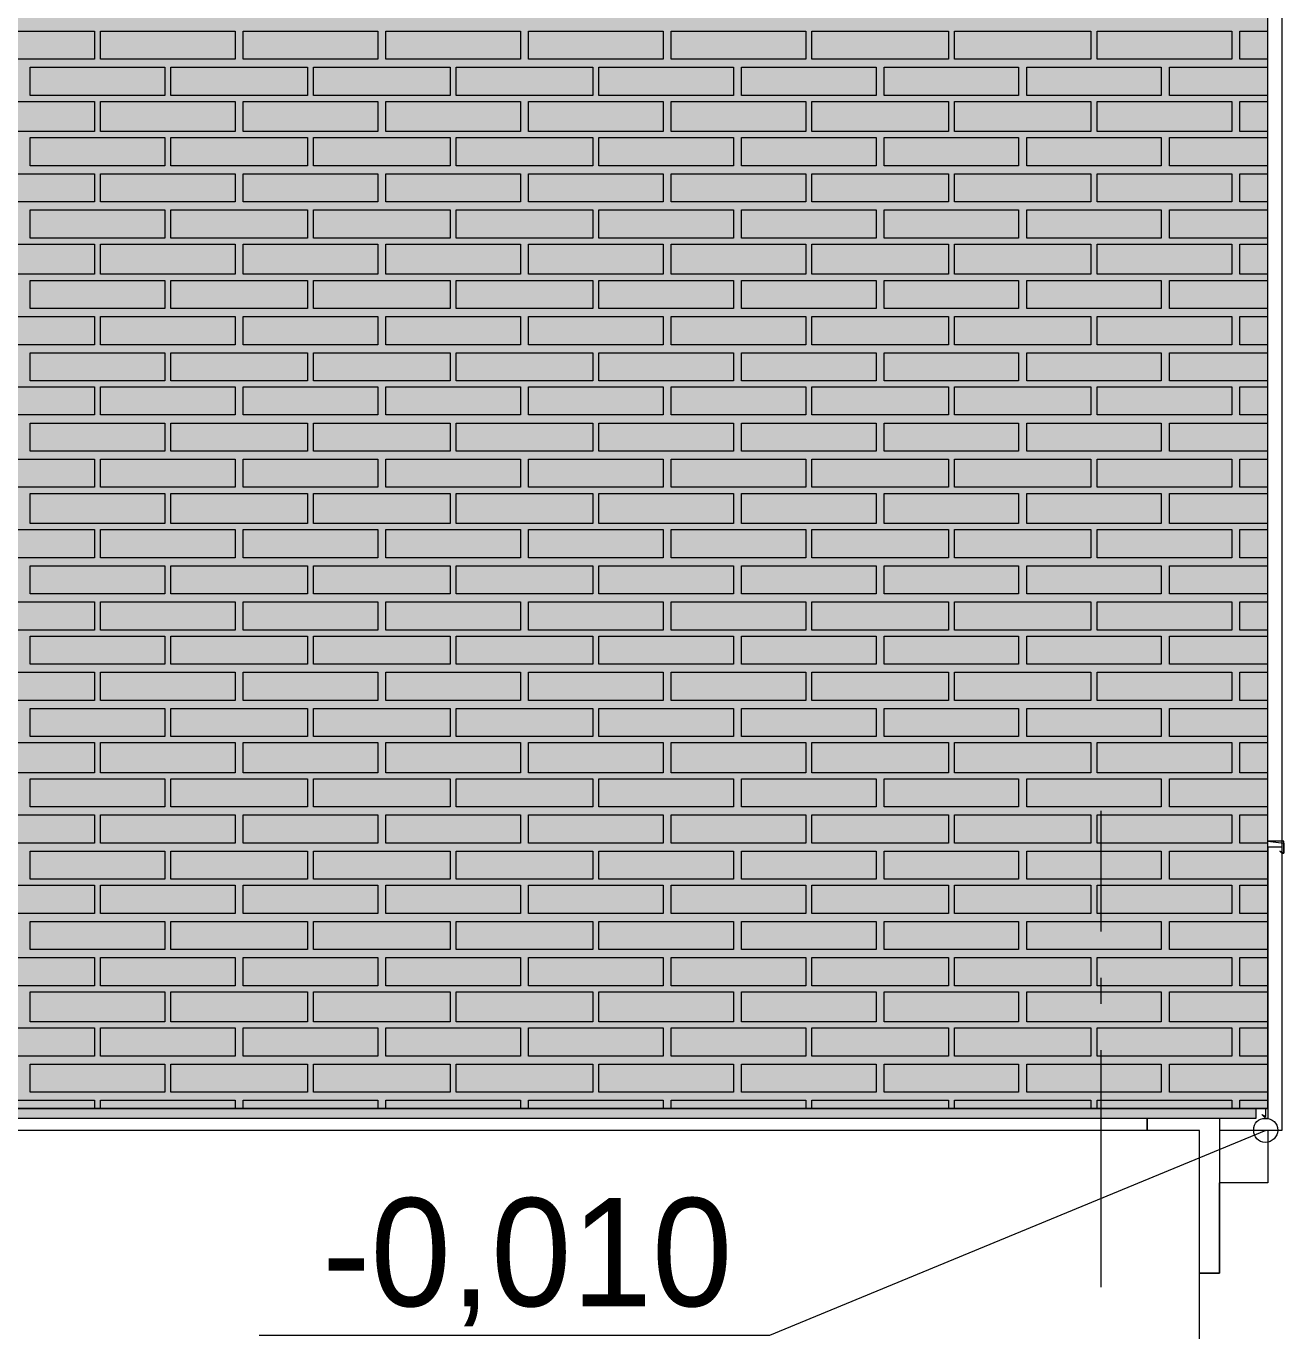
# Model space of a CAD drawing. Header units: millimetres. Extents: x -28928 to 100580, y -22867 to 36490.
# Drawn here: x 79646 to 82295, y 15875 to 18622 of the extents above; entities that cross this region are included whole.
import ezdxf

# ---------------------------------------------------------------- set-up
doc = ezdxf.new("R2010")
doc.units = ezdxf.units.MM
doc.layers.add('PDF _Геометрия', color=7, linetype='Continuous', true_color=0x8f8e8d)
doc.layers.add('PDF _Сплошная заливка', color=7, linetype='Continuous', true_color=0xffffff)
doc.layers.add('PDF _Текст', color=7, linetype='Continuous')

msp = doc.modelspace()

# ---------------------------------------------------------------- hatches: boundary and pattern name
at = {"layer": 'PDF _Сплошная заливка', "true_color": 0xdcd6cf, "transparency": 33554559}
msp.add_hatch(color=254, dxfattribs=at).paths.add_polyline_path([(64868.4, 16343.4), (64868.4, 19592.6), (66268.7, 19592.6), (66268.7, 16343.4), (82239.9, 16343.4), (82239.9, 30089.1), (52662.6, 30089.1), (52662.6, 16343.4), (62173.4, 16343.4), (62173.4, 19592.6), (64271.8, 19592.6), (64271.8, 16343.4)])

# ---------------------------------------------------------------- linework, layer by layer
at = {"layer": 'PDF _Геометрия', "color": 7, "lineweight": 9}
for points in [[(66268.7, 16343.4), (82239.9, 16343.4), (82261.1, 16343.4), (82261.1, 30089.1)], [(82261.1, 21090.3), (82261.1, 19592.6), (82290.7, 19592.6), (82290.7, 19516.4), (82290.7, 18243), (82290.7, 16969.5), (82290.7, 16893.4), (82261.1, 16893.4), (82261.1, 16343.4), (82261.1, 16322.2), (82256.8, 16322.2), (82248.4, 16330.7), (82256.8, 16326.4), (82256.8, 16343.4), (82252.6, 16343.4), (82261.1, 16343.4), (82252.6, 16343.4)], [(82290.7, 18619.5), (82290.7, 16906)], [(81909.9, 16715.7), (81909.9, 16969.5)], [(82290.7, 16901.8), (82290.7, 16296.8), (82159.5, 16296.8)], [(82286.4, 16884.9), (82286.4, 16884.9)], [(81909.9, 16563.4), (81909.9, 16618.4)], [(81909.9, 15966.8), (81909.9, 16466)], [(82235.7, 16343.4), (82235.7, 16343.4)], [(82235.7, 16343.4), (82252.6, 16343.4), (82235.7, 16343.4)], [(82252.6, 16343.4), (82252.6, 16343.4)], [(82007.2, 16296.8), (82007.2, 16322.2)], [(82159.5, 16322.2), (82159.5, 15996.4), (82159.5, 16186.8), (82159.5, 15996.4), (82117.2, 15996.4), (82159.5, 15996.4), (82117.2, 15996.4)], [(82235.7, 16330.7), (82235.7, 16326.4)], [(82248.4, 16330.7), (82248.4, 16330.7)], [(82117.2, 14536.8), (82117.2, 16296.8), (63269.1, 16296.8), (-22471.6, 16296.8)], [(82256.8, 16296.8), (81211.8, 15865.3), (80137.2, 15865.3)], [(82261.1, 16296.8), (82261.1, 16186.8), (82159.5, 16186.8)]]:
    msp.add_lwpolyline(points, dxfattribs=at)
at = {"layer": 'PDF _Геометрия', "lineweight": 9}
for points in [[(79790.3, 18551.8), (79646.4, 18551.8), (79502.6, 18551.8), (79502.6, 18611), (79646.4, 18611), (79790.3, 18611)], [(80086.4, 18551.8), (79946.8, 18551.8), (79803, 18551.8), (79803, 18611), (79946.8, 18611), (80086.4, 18611)], [(80386.8, 18551.8), (80247.2, 18551.8), (80103.4, 18551.8), (80103.4, 18611), (80247.2, 18611), (80386.8, 18611)], [(80687.2, 18551.8), (80543.4, 18551.8), (80403.7, 18551.8), (80403.7, 18611), (80543.4, 18611), (80687.2, 18611)], [(80987.6, 18551.8), (80843.7, 18551.8), (80704.1, 18551.8), (80704.1, 18611), (80843.7, 18611), (80987.6, 18611)], [(81288, 18551.8), (81144.1, 18551.8), (81004.5, 18551.8), (81004.5, 18611), (81144.1, 18611), (81288, 18611)], [(81588.4, 18551.8), (81444.5, 18551.8), (81300.7, 18551.8), (81300.7, 18611), (81444.5, 18611), (81588.4, 18611)], [(81888.7, 18551.8), (81744.9, 18551.8), (81601.1, 18551.8), (81601.1, 18611), (81744.9, 18611), (81888.7, 18611)], [(82184.9, 18551.8), (82045.3, 18551.8), (81901.4, 18551.8), (81901.4, 18611), (82045.3, 18611), (82184.9, 18611)], [(79938.4, 18534.9), (79938.4, 18475.7), (79654.9, 18475.7), (79654.9, 18534.9)], [(80238.7, 18534.9), (80238.7, 18475.7), (79951.1, 18475.7), (79951.1, 18534.9)], [(80539.1, 18534.9), (80539.1, 18475.7), (80251.4, 18475.7), (80251.4, 18534.9)], [(80839.5, 18534.9), (80839.5, 18475.7), (80551.8, 18475.7), (80551.8, 18534.9)], [(81135.7, 18534.9), (81135.7, 18475.7), (80852.2, 18475.7), (80852.2, 18534.9)], [(81436.1, 18534.9), (81436.1, 18475.7), (81152.6, 18475.7), (81152.6, 18534.9)], [(81736.4, 18534.9), (81736.4, 18475.7), (81453, 18475.7), (81453, 18534.9)], [(82036.8, 18534.9), (82036.8, 18475.7), (81753.4, 18475.7), (81753.4, 18534.9)], [(79790.3, 18399.5), (79646.4, 18399.5), (79502.6, 18399.5), (79502.6, 18463), (79646.4, 18463), (79790.3, 18463)], [(80086.4, 18399.5), (79946.8, 18399.5), (79803, 18399.5), (79803, 18463), (79946.8, 18463), (80086.4, 18463)], [(80386.8, 18399.5), (80247.2, 18399.5), (80103.4, 18399.5), (80103.4, 18463), (80247.2, 18463), (80386.8, 18463)], [(80687.2, 18399.5), (80543.4, 18399.5), (80403.7, 18399.5), (80403.7, 18463), (80543.4, 18463), (80687.2, 18463)], [(80987.6, 18399.5), (80843.7, 18399.5), (80704.1, 18399.5), (80704.1, 18463), (80843.7, 18463), (80987.6, 18463)], [(81288, 18399.5), (81144.1, 18399.5), (81004.5, 18399.5), (81004.5, 18463), (81144.1, 18463), (81288, 18463)], [(81588.4, 18399.5), (81444.5, 18399.5), (81300.7, 18399.5), (81300.7, 18463), (81444.5, 18463), (81588.4, 18463)], [(81888.7, 18399.5), (81744.9, 18399.5), (81601.1, 18399.5), (81601.1, 18463), (81744.9, 18463), (81888.7, 18463)], [(82184.9, 18399.5), (82045.3, 18399.5), (81901.4, 18399.5), (81901.4, 18463), (82045.3, 18463), (82184.9, 18463)], [(79938.4, 18386.8), (79938.4, 18327.6), (79654.9, 18327.6), (79654.9, 18386.8)], [(80238.7, 18386.8), (80238.7, 18327.6), (79951.1, 18327.6), (79951.1, 18386.8)], [(80539.1, 18386.8), (80539.1, 18327.6), (80251.4, 18327.6), (80251.4, 18386.8)], [(80839.5, 18386.8), (80839.5, 18327.6), (80551.8, 18327.6), (80551.8, 18386.8)], [(81135.7, 18386.8), (81135.7, 18327.6), (80852.2, 18327.6), (80852.2, 18386.8)], [(81436.1, 18386.8), (81436.1, 18327.6), (81152.6, 18327.6), (81152.6, 18386.8)], [(81736.4, 18386.8), (81736.4, 18327.6), (81453, 18327.6), (81453, 18386.8)], [(82036.8, 18386.8), (82036.8, 18327.6), (81753.4, 18327.6), (81753.4, 18386.8)], [(79790.3, 18251.4), (79646.4, 18251.4), (79502.6, 18251.4), (79502.6, 18310.7), (79646.4, 18310.7), (79790.3, 18310.7)], [(80086.4, 18251.4), (79946.8, 18251.4), (79803, 18251.4), (79803, 18310.7), (79946.8, 18310.7), (80086.4, 18310.7)], [(80386.8, 18251.4), (80247.2, 18251.4), (80103.4, 18251.4), (80103.4, 18310.7), (80247.2, 18310.7), (80386.8, 18310.7)], [(80687.2, 18251.4), (80543.4, 18251.4), (80403.7, 18251.4), (80403.7, 18310.7), (80543.4, 18310.7), (80687.2, 18310.7)], [(80987.6, 18251.4), (80843.7, 18251.4), (80704.1, 18251.4), (80704.1, 18310.7), (80843.7, 18310.7), (80987.6, 18310.7)], [(81288, 18251.4), (81144.1, 18251.4), (81004.5, 18251.4), (81004.5, 18310.7), (81144.1, 18310.7), (81288, 18310.7)], [(81588.4, 18251.4), (81444.5, 18251.4), (81300.7, 18251.4), (81300.7, 18310.7), (81444.5, 18310.7), (81588.4, 18310.7)], [(81888.7, 18251.4), (81744.9, 18251.4), (81601.1, 18251.4), (81601.1, 18310.7), (81744.9, 18310.7), (81888.7, 18310.7)], [(82184.9, 18251.4), (82045.3, 18251.4), (81901.4, 18251.4), (81901.4, 18310.7), (82045.3, 18310.7), (82184.9, 18310.7)], [(79938.4, 18234.5), (79938.4, 18175.3), (79654.9, 18175.3), (79654.9, 18234.5)], [(80238.7, 18234.5), (80238.7, 18175.3), (79951.1, 18175.3), (79951.1, 18234.5)], [(80539.1, 18234.5), (80539.1, 18175.3), (80251.4, 18175.3), (80251.4, 18234.5)], [(80839.5, 18234.5), (80839.5, 18175.3), (80551.8, 18175.3), (80551.8, 18234.5)], [(81135.7, 18234.5), (81135.7, 18175.3), (80852.2, 18175.3), (80852.2, 18234.5)], [(81436.1, 18234.5), (81436.1, 18175.3), (81152.6, 18175.3), (81152.6, 18234.5)], [(81736.4, 18234.5), (81736.4, 18175.3), (81453, 18175.3), (81453, 18234.5)], [(82036.8, 18234.5), (82036.8, 18175.3), (81753.4, 18175.3), (81753.4, 18234.5)], [(79790.3, 18099.1), (79646.4, 18099.1), (79502.6, 18099.1), (79502.6, 18162.6), (79646.4, 18162.6), (79790.3, 18162.6)], [(80086.4, 18099.1), (79946.8, 18099.1), (79803, 18099.1), (79803, 18162.6), (79946.8, 18162.6), (80086.4, 18162.6)], [(80386.8, 18099.1), (80247.2, 18099.1), (80103.4, 18099.1), (80103.4, 18162.6), (80247.2, 18162.6), (80386.8, 18162.6)], [(80687.2, 18099.1), (80543.4, 18099.1), (80403.7, 18099.1), (80403.7, 18162.6), (80543.4, 18162.6), (80687.2, 18162.6)], [(80987.6, 18099.1), (80843.7, 18099.1), (80704.1, 18099.1), (80704.1, 18162.6), (80843.7, 18162.6), (80987.6, 18162.6)], [(81288, 18099.1), (81144.1, 18099.1), (81004.5, 18099.1), (81004.5, 18162.6), (81144.1, 18162.6), (81288, 18162.6)], [(81588.4, 18099.1), (81444.5, 18099.1), (81300.7, 18099.1), (81300.7, 18162.6), (81444.5, 18162.6), (81588.4, 18162.6)], [(81888.7, 18099.1), (81744.9, 18099.1), (81601.1, 18099.1), (81601.1, 18162.6), (81744.9, 18162.6), (81888.7, 18162.6)], [(82184.9, 18099.1), (82045.3, 18099.1), (81901.4, 18099.1), (81901.4, 18162.6), (82045.3, 18162.6), (82184.9, 18162.6)], [(79938.4, 18086.4), (79938.4, 18027.2), (79654.9, 18027.2), (79654.9, 18086.4)], [(80238.7, 18086.4), (80238.7, 18027.2), (79951.1, 18027.2), (79951.1, 18086.4)], [(80539.1, 18086.4), (80539.1, 18027.2), (80251.4, 18027.2), (80251.4, 18086.4)], [(80839.5, 18086.4), (80839.5, 18027.2), (80551.8, 18027.2), (80551.8, 18086.4)], [(81135.7, 18086.4), (81135.7, 18027.2), (80852.2, 18027.2), (80852.2, 18086.4)], [(81436.1, 18086.4), (81436.1, 18027.2), (81152.6, 18027.2), (81152.6, 18086.4)], [(81736.4, 18086.4), (81736.4, 18027.2), (81453, 18027.2), (81453, 18086.4)], [(82036.8, 18086.4), (82036.8, 18027.2), (81753.4, 18027.2), (81753.4, 18086.4)], [(79790.3, 17951), (79646.4, 17951), (79502.6, 17951), (79502.6, 18010.3), (79646.4, 18010.3), (79790.3, 18010.3)], [(80086.4, 17951), (79946.8, 17951), (79803, 17951), (79803, 18010.3), (79946.8, 18010.3), (80086.4, 18010.3)], [(80386.8, 17951), (80247.2, 17951), (80103.4, 17951), (80103.4, 18010.3), (80247.2, 18010.3), (80386.8, 18010.3)], [(80687.2, 17951), (80543.4, 17951), (80403.7, 17951), (80403.7, 18010.3), (80543.4, 18010.3), (80687.2, 18010.3)], [(80987.6, 17951), (80843.7, 17951), (80704.1, 17951), (80704.1, 18010.3), (80843.7, 18010.3), (80987.6, 18010.3)], [(81288, 17951), (81144.1, 17951), (81004.5, 17951), (81004.5, 18010.3), (81144.1, 18010.3), (81288, 18010.3)], [(81588.4, 17951), (81444.5, 17951), (81300.7, 17951), (81300.7, 18010.3), (81444.5, 18010.3), (81588.4, 18010.3)], [(81888.7, 17951), (81744.9, 17951), (81601.1, 17951), (81601.1, 18010.3), (81744.9, 18010.3), (81888.7, 18010.3)], [(82184.9, 17951), (82045.3, 17951), (81901.4, 17951), (81901.4, 18010.3), (82045.3, 18010.3), (82184.9, 18010.3)], [(79938.4, 17934.1), (79938.4, 17874.9), (79654.9, 17874.9), (79654.9, 17934.1)], [(80238.7, 17934.1), (80238.7, 17874.9), (79951.1, 17874.9), (79951.1, 17934.1)], [(80539.1, 17934.1), (80539.1, 17874.9), (80251.4, 17874.9), (80251.4, 17934.1)], [(80839.5, 17934.1), (80839.5, 17874.9), (80551.8, 17874.9), (80551.8, 17934.1)], [(81135.7, 17934.1), (81135.7, 17874.9), (80852.2, 17874.9), (80852.2, 17934.1)], [(81436.1, 17934.1), (81436.1, 17874.9), (81152.6, 17874.9), (81152.6, 17934.1)], [(81736.4, 17934.1), (81736.4, 17874.9), (81453, 17874.9), (81453, 17934.1)], [(82036.8, 17934.1), (82036.8, 17874.9), (81753.4, 17874.9), (81753.4, 17934.1)], [(79790.3, 17803), (79646.4, 17803), (79502.6, 17803), (79502.6, 17862.2), (79646.4, 17862.2), (79790.3, 17862.2)], [(80086.4, 17803), (79946.8, 17803), (79803, 17803), (79803, 17862.2), (79946.8, 17862.2), (80086.4, 17862.2)], [(80386.8, 17803), (80247.2, 17803), (80103.4, 17803), (80103.4, 17862.2), (80247.2, 17862.2), (80386.8, 17862.2)], [(80687.2, 17803), (80543.4, 17803), (80403.7, 17803), (80403.7, 17862.2), (80543.4, 17862.2), (80687.2, 17862.2)], [(80987.6, 17803), (80843.7, 17803), (80704.1, 17803), (80704.1, 17862.2), (80843.7, 17862.2), (80987.6, 17862.2)], [(81288, 17803), (81144.1, 17803), (81004.5, 17803), (81004.5, 17862.2), (81144.1, 17862.2), (81288, 17862.2)], [(81588.4, 17803), (81444.5, 17803), (81300.7, 17803), (81300.7, 17862.2), (81444.5, 17862.2), (81588.4, 17862.2)], [(81888.7, 17803), (81744.9, 17803), (81601.1, 17803), (81601.1, 17862.2), (81744.9, 17862.2), (81888.7, 17862.2)], [(82184.9, 17803), (82045.3, 17803), (81901.4, 17803), (81901.4, 17862.2), (82045.3, 17862.2), (82184.9, 17862.2)], [(79938.4, 17786), (79938.4, 17726.8), (79654.9, 17726.8), (79654.9, 17786)], [(80238.7, 17786), (80238.7, 17726.8), (79951.1, 17726.8), (79951.1, 17786)], [(80539.1, 17786), (80539.1, 17726.8), (80251.4, 17726.8), (80251.4, 17786)], [(80839.5, 17786), (80839.5, 17726.8), (80551.8, 17726.8), (80551.8, 17786)], [(81135.7, 17786), (81135.7, 17726.8), (80852.2, 17726.8), (80852.2, 17786)], [(81436.1, 17786), (81436.1, 17726.8), (81152.6, 17726.8), (81152.6, 17786)], [(81736.4, 17786), (81736.4, 17726.8), (81453, 17726.8), (81453, 17786)], [(82036.8, 17786), (82036.8, 17726.8), (81753.4, 17726.8), (81753.4, 17786)], [(79790.3, 17650.7), (79646.4, 17650.7), (79502.6, 17650.7), (79502.6, 17709.9), (79646.4, 17709.9), (79790.3, 17709.9)], [(80086.4, 17650.7), (79946.8, 17650.7), (79803, 17650.7), (79803, 17709.9), (79946.8, 17709.9), (80086.4, 17709.9)], [(80386.8, 17650.7), (80247.2, 17650.7), (80103.4, 17650.7), (80103.4, 17709.9), (80247.2, 17709.9), (80386.8, 17709.9)], [(80687.2, 17650.7), (80543.4, 17650.7), (80403.7, 17650.7), (80403.7, 17709.9), (80543.4, 17709.9), (80687.2, 17709.9)], [(80987.6, 17650.7), (80843.7, 17650.7), (80704.1, 17650.7), (80704.1, 17709.9), (80843.7, 17709.9), (80987.6, 17709.9)], [(81288, 17650.7), (81144.1, 17650.7), (81004.5, 17650.7), (81004.5, 17709.9), (81144.1, 17709.9), (81288, 17709.9)], [(81588.4, 17650.7), (81444.5, 17650.7), (81300.7, 17650.7), (81300.7, 17709.9), (81444.5, 17709.9), (81588.4, 17709.9)], [(81888.7, 17650.7), (81744.9, 17650.7), (81601.1, 17650.7), (81601.1, 17709.9), (81744.9, 17709.9), (81888.7, 17709.9)], [(82184.9, 17650.7), (82045.3, 17650.7), (81901.4, 17650.7), (81901.4, 17709.9), (82045.3, 17709.9), (82184.9, 17709.9)], [(79938.4, 17638), (79938.4, 17574.5), (79654.9, 17574.5), (79654.9, 17638)], [(80238.7, 17638), (80238.7, 17574.5), (79951.1, 17574.5), (79951.1, 17638)], [(80539.1, 17638), (80539.1, 17574.5), (80251.4, 17574.5), (80251.4, 17638)], [(80839.5, 17638), (80839.5, 17574.5), (80551.8, 17574.5), (80551.8, 17638)], [(81135.7, 17638), (81135.7, 17574.5), (80852.2, 17574.5), (80852.2, 17638)], [(81436.1, 17638), (81436.1, 17574.5), (81152.6, 17574.5), (81152.6, 17638)], [(81736.4, 17638), (81736.4, 17574.5), (81453, 17574.5), (81453, 17638)], [(82036.8, 17638), (82036.8, 17574.5), (81753.4, 17574.5), (81753.4, 17638)], [(79790.3, 17502.6), (79646.4, 17502.6), (79502.6, 17502.6), (79502.6, 17561.8), (79646.4, 17561.8), (79790.3, 17561.8)], [(80086.4, 17502.6), (79946.8, 17502.6), (79803, 17502.6), (79803, 17561.8), (79946.8, 17561.8), (80086.4, 17561.8)], [(80386.8, 17502.6), (80247.2, 17502.6), (80103.4, 17502.6), (80103.4, 17561.8), (80247.2, 17561.8), (80386.8, 17561.8)], [(80687.2, 17502.6), (80543.4, 17502.6), (80403.7, 17502.6), (80403.7, 17561.8), (80543.4, 17561.8), (80687.2, 17561.8)], [(80987.6, 17502.6), (80843.7, 17502.6), (80704.1, 17502.6), (80704.1, 17561.8), (80843.7, 17561.8), (80987.6, 17561.8)], [(81288, 17502.6), (81144.1, 17502.6), (81004.5, 17502.6), (81004.5, 17561.8), (81144.1, 17561.8), (81288, 17561.8)], [(81588.4, 17502.6), (81444.5, 17502.6), (81300.7, 17502.6), (81300.7, 17561.8), (81444.5, 17561.8), (81588.4, 17561.8)], [(81888.7, 17502.6), (81744.9, 17502.6), (81601.1, 17502.6), (81601.1, 17561.8), (81744.9, 17561.8), (81888.7, 17561.8)], [(82184.9, 17502.6), (82045.3, 17502.6), (81901.4, 17502.6), (81901.4, 17561.8), (82045.3, 17561.8), (82184.9, 17561.8)], [(79938.4, 17485.7), (79938.4, 17426.4), (79654.9, 17426.4), (79654.9, 17485.7)], [(80238.7, 17485.7), (80238.7, 17426.4), (79951.1, 17426.4), (79951.1, 17485.7)], [(80539.1, 17485.7), (80539.1, 17426.4), (80251.4, 17426.4), (80251.4, 17485.7)], [(80839.5, 17485.7), (80839.5, 17426.4), (80551.8, 17426.4), (80551.8, 17485.7)], [(81135.7, 17485.7), (81135.7, 17426.4), (80852.2, 17426.4), (80852.2, 17485.7)], [(81436.1, 17485.7), (81436.1, 17426.4), (81152.6, 17426.4), (81152.6, 17485.7)], [(81736.4, 17485.7), (81736.4, 17426.4), (81453, 17426.4), (81453, 17485.7)], [(82036.8, 17485.7), (82036.8, 17426.4), (81753.4, 17426.4), (81753.4, 17485.7)], [(79790.3, 17350.3), (79646.4, 17350.3), (79502.6, 17350.3), (79502.6, 17409.5), (79646.4, 17409.5), (79790.3, 17409.5)], [(80086.4, 17350.3), (79946.8, 17350.3), (79803, 17350.3), (79803, 17409.5), (79946.8, 17409.5), (80086.4, 17409.5)], [(80386.8, 17350.3), (80247.2, 17350.3), (80103.4, 17350.3), (80103.4, 17409.5), (80247.2, 17409.5), (80386.8, 17409.5)], [(80687.2, 17350.3), (80543.4, 17350.3), (80403.7, 17350.3), (80403.7, 17409.5), (80543.4, 17409.5), (80687.2, 17409.5)], [(80987.6, 17350.3), (80843.7, 17350.3), (80704.1, 17350.3), (80704.1, 17409.5), (80843.7, 17409.5), (80987.6, 17409.5)], [(81288, 17350.3), (81144.1, 17350.3), (81004.5, 17350.3), (81004.5, 17409.5), (81144.1, 17409.5), (81288, 17409.5)], [(81588.4, 17350.3), (81444.5, 17350.3), (81300.7, 17350.3), (81300.7, 17409.5), (81444.5, 17409.5), (81588.4, 17409.5)], [(81888.7, 17350.3), (81744.9, 17350.3), (81601.1, 17350.3), (81601.1, 17409.5), (81744.9, 17409.5), (81888.7, 17409.5)], [(82184.9, 17350.3), (82045.3, 17350.3), (81901.4, 17350.3), (81901.4, 17409.5), (82045.3, 17409.5), (82184.9, 17409.5)], [(79938.4, 17337.6), (79938.4, 17278.4), (79654.9, 17278.4), (79654.9, 17337.6)], [(80238.7, 17337.6), (80238.7, 17278.4), (79951.1, 17278.4), (79951.1, 17337.6)], [(80539.1, 17337.6), (80539.1, 17278.4), (80251.4, 17278.4), (80251.4, 17337.6)], [(80839.5, 17337.6), (80839.5, 17278.4), (80551.8, 17278.4), (80551.8, 17337.6)], [(81135.7, 17337.6), (81135.7, 17278.4), (80852.2, 17278.4), (80852.2, 17337.6)], [(81436.1, 17337.6), (81436.1, 17278.4), (81152.6, 17278.4), (81152.6, 17337.6)], [(81736.4, 17337.6), (81736.4, 17278.4), (81453, 17278.4), (81453, 17337.6)], [(82036.8, 17337.6), (82036.8, 17278.4), (81753.4, 17278.4), (81753.4, 17337.6)], [(79790.3, 17202.2), (79646.4, 17202.2), (79502.6, 17202.2), (79502.6, 17261.4), (79646.4, 17261.4), (79790.3, 17261.4)], [(80086.4, 17202.2), (79946.8, 17202.2), (79803, 17202.2), (79803, 17261.4), (79946.8, 17261.4), (80086.4, 17261.4)], [(80386.8, 17202.2), (80247.2, 17202.2), (80103.4, 17202.2), (80103.4, 17261.4), (80247.2, 17261.4), (80386.8, 17261.4)], [(80687.2, 17202.2), (80543.4, 17202.2), (80403.7, 17202.2), (80403.7, 17261.4), (80543.4, 17261.4), (80687.2, 17261.4)], [(80987.6, 17202.2), (80843.7, 17202.2), (80704.1, 17202.2), (80704.1, 17261.4), (80843.7, 17261.4), (80987.6, 17261.4)], [(81288, 17202.2), (81144.1, 17202.2), (81004.5, 17202.2), (81004.5, 17261.4), (81144.1, 17261.4), (81288, 17261.4)], [(81588.4, 17202.2), (81444.5, 17202.2), (81300.7, 17202.2), (81300.7, 17261.4), (81444.5, 17261.4), (81588.4, 17261.4)], [(81888.7, 17202.2), (81744.9, 17202.2), (81601.1, 17202.2), (81601.1, 17261.4), (81744.9, 17261.4), (81888.7, 17261.4)], [(82184.9, 17202.2), (82045.3, 17202.2), (81901.4, 17202.2), (81901.4, 17261.4), (82045.3, 17261.4), (82184.9, 17261.4)], [(79938.4, 17185.3), (79938.4, 17126), (79654.9, 17126), (79654.9, 17185.3)], [(80238.7, 17185.3), (80238.7, 17126), (79951.1, 17126), (79951.1, 17185.3)], [(80539.1, 17185.3), (80539.1, 17126), (80251.4, 17126), (80251.4, 17185.3)], [(80839.5, 17185.3), (80839.5, 17126), (80551.8, 17126), (80551.8, 17185.3)], [(81135.7, 17185.3), (81135.7, 17126), (80852.2, 17126), (80852.2, 17185.3)], [(81436.1, 17185.3), (81436.1, 17126), (81152.6, 17126), (81152.6, 17185.3)], [(81736.4, 17185.3), (81736.4, 17126), (81453, 17126), (81453, 17185.3)], [(82036.8, 17185.3), (82036.8, 17126), (81753.4, 17126), (81753.4, 17185.3)], [(79790.3, 17049.9), (79646.4, 17049.9), (79502.6, 17049.9), (79502.6, 17113.4), (79646.4, 17113.4), (79790.3, 17113.4)], [(80086.4, 17049.9), (79946.8, 17049.9), (79803, 17049.9), (79803, 17113.4), (79946.8, 17113.4), (80086.4, 17113.4)], [(80386.8, 17049.9), (80247.2, 17049.9), (80103.4, 17049.9), (80103.4, 17113.4), (80247.2, 17113.4), (80386.8, 17113.4)], [(80687.2, 17049.9), (80543.4, 17049.9), (80403.7, 17049.9), (80403.7, 17113.4), (80543.4, 17113.4), (80687.2, 17113.4)], [(80987.6, 17049.9), (80843.7, 17049.9), (80704.1, 17049.9), (80704.1, 17113.4), (80843.7, 17113.4), (80987.6, 17113.4)], [(81288, 17049.9), (81144.1, 17049.9), (81004.5, 17049.9), (81004.5, 17113.4), (81144.1, 17113.4), (81288, 17113.4)], [(81588.4, 17049.9), (81444.5, 17049.9), (81300.7, 17049.9), (81300.7, 17113.4), (81444.5, 17113.4), (81588.4, 17113.4)], [(81888.7, 17049.9), (81744.9, 17049.9), (81601.1, 17049.9), (81601.1, 17113.4), (81744.9, 17113.4), (81888.7, 17113.4)], [(82184.9, 17049.9), (82045.3, 17049.9), (81901.4, 17049.9), (81901.4, 17113.4), (82045.3, 17113.4), (82184.9, 17113.4)], [(79938.4, 17037.2), (79938.4, 16978), (79654.9, 16978), (79654.9, 17037.2)], [(80238.7, 17037.2), (80238.7, 16978), (79951.1, 16978), (79951.1, 17037.2)], [(80539.1, 17037.2), (80539.1, 16978), (80251.4, 16978), (80251.4, 17037.2)], [(80839.5, 17037.2), (80839.5, 16978), (80551.8, 16978), (80551.8, 17037.2)], [(81135.7, 17037.2), (81135.7, 16978), (80852.2, 16978), (80852.2, 17037.2)], [(81436.1, 17037.2), (81436.1, 16978), (81152.6, 16978), (81152.6, 17037.2)], [(81736.4, 17037.2), (81736.4, 16978), (81453, 16978), (81453, 17037.2)], [(82036.8, 17037.2), (82036.8, 16978), (81753.4, 16978), (81753.4, 17037.2)], [(79790.3, 16901.8), (79646.4, 16901.8), (79502.6, 16901.8), (79502.6, 16961), (79646.4, 16961), (79790.3, 16961)], [(80086.4, 16901.8), (79946.8, 16901.8), (79803, 16901.8), (79803, 16961), (79946.8, 16961), (80086.4, 16961)], [(80386.8, 16901.8), (80247.2, 16901.8), (80103.4, 16901.8), (80103.4, 16961), (80247.2, 16961), (80386.8, 16961)], [(80687.2, 16901.8), (80543.4, 16901.8), (80403.7, 16901.8), (80403.7, 16961), (80543.4, 16961), (80687.2, 16961)], [(80987.6, 16901.8), (80843.7, 16901.8), (80704.1, 16901.8), (80704.1, 16961), (80843.7, 16961), (80987.6, 16961)], [(81288, 16901.8), (81144.1, 16901.8), (81004.5, 16901.8), (81004.5, 16961), (81144.1, 16961), (81288, 16961)], [(81588.4, 16901.8), (81444.5, 16901.8), (81300.7, 16901.8), (81300.7, 16961), (81444.5, 16961), (81588.4, 16961)], [(81888.7, 16901.8), (81744.9, 16901.8), (81601.1, 16901.8), (81601.1, 16961), (81744.9, 16961), (81888.7, 16961)], [(82184.9, 16901.8), (82045.3, 16901.8), (81901.4, 16901.8), (81901.4, 16961), (82045.3, 16961), (82184.9, 16961)], [(79938.4, 16884.9), (79938.4, 16825.7), (79654.9, 16825.7), (79654.9, 16884.9)], [(80238.7, 16884.9), (80238.7, 16825.7), (79951.1, 16825.7), (79951.1, 16884.9)], [(80539.1, 16884.9), (80539.1, 16825.7), (80251.4, 16825.7), (80251.4, 16884.9)], [(80839.5, 16884.9), (80839.5, 16825.7), (80551.8, 16825.7), (80551.8, 16884.9)], [(81135.7, 16884.9), (81135.7, 16825.7), (80852.2, 16825.7), (80852.2, 16884.9)], [(81436.1, 16884.9), (81436.1, 16825.7), (81152.6, 16825.7), (81152.6, 16884.9)], [(81736.4, 16884.9), (81736.4, 16825.7), (81453, 16825.7), (81453, 16884.9)], [(82036.8, 16884.9), (82036.8, 16825.7), (81753.4, 16825.7), (81753.4, 16884.9)], [(79790.3, 16753.7), (79646.4, 16753.7), (79502.6, 16753.7), (79502.6, 16813), (79646.4, 16813), (79790.3, 16813)], [(80086.4, 16753.7), (79946.8, 16753.7), (79803, 16753.7), (79803, 16813), (79946.8, 16813), (80086.4, 16813)], [(80386.8, 16753.7), (80247.2, 16753.7), (80103.4, 16753.7), (80103.4, 16813), (80247.2, 16813), (80386.8, 16813)], [(80687.2, 16753.7), (80543.4, 16753.7), (80403.7, 16753.7), (80403.7, 16813), (80543.4, 16813), (80687.2, 16813)], [(80987.6, 16753.7), (80843.7, 16753.7), (80704.1, 16753.7), (80704.1, 16813), (80843.7, 16813), (80987.6, 16813)], [(81288, 16753.7), (81144.1, 16753.7), (81004.5, 16753.7), (81004.5, 16813), (81144.1, 16813), (81288, 16813)], [(81588.4, 16753.7), (81444.5, 16753.7), (81300.7, 16753.7), (81300.7, 16813), (81444.5, 16813), (81588.4, 16813)], [(81888.7, 16753.7), (81744.9, 16753.7), (81601.1, 16753.7), (81601.1, 16813), (81744.9, 16813), (81888.7, 16813)], [(82184.9, 16753.7), (82045.3, 16753.7), (81901.4, 16753.7), (81901.4, 16813), (82045.3, 16813), (82184.9, 16813)], [(79938.4, 16736.8), (79938.4, 16677.6), (79654.9, 16677.6), (79654.9, 16736.8)], [(80238.7, 16736.8), (80238.7, 16677.6), (79951.1, 16677.6), (79951.1, 16736.8)], [(80539.1, 16736.8), (80539.1, 16677.6), (80251.4, 16677.6), (80251.4, 16736.8)], [(80839.5, 16736.8), (80839.5, 16677.6), (80551.8, 16677.6), (80551.8, 16736.8)], [(81135.7, 16736.8), (81135.7, 16677.6), (80852.2, 16677.6), (80852.2, 16736.8)], [(81436.1, 16736.8), (81436.1, 16677.6), (81152.6, 16677.6), (81152.6, 16736.8)], [(81736.4, 16736.8), (81736.4, 16677.6), (81453, 16677.6), (81453, 16736.8)], [(82036.8, 16736.8), (82036.8, 16677.6), (81753.4, 16677.6), (81753.4, 16736.8)], [(79790.3, 16601.4), (79646.4, 16601.4), (79502.6, 16601.4), (79502.6, 16660.7), (79646.4, 16660.7), (79790.3, 16660.7)], [(80086.4, 16601.4), (79946.8, 16601.4), (79803, 16601.4), (79803, 16660.7), (79946.8, 16660.7), (80086.4, 16660.7)], [(80386.8, 16601.4), (80247.2, 16601.4), (80103.4, 16601.4), (80103.4, 16660.7), (80247.2, 16660.7), (80386.8, 16660.7)], [(80687.2, 16601.4), (80543.4, 16601.4), (80403.7, 16601.4), (80403.7, 16660.7), (80543.4, 16660.7), (80687.2, 16660.7)], [(80987.6, 16601.4), (80843.7, 16601.4), (80704.1, 16601.4), (80704.1, 16660.7), (80843.7, 16660.7), (80987.6, 16660.7)], [(81288, 16601.4), (81144.1, 16601.4), (81004.5, 16601.4), (81004.5, 16660.7), (81144.1, 16660.7), (81288, 16660.7)], [(81588.4, 16601.4), (81444.5, 16601.4), (81300.7, 16601.4), (81300.7, 16660.7), (81444.5, 16660.7), (81588.4, 16660.7)], [(81888.7, 16601.4), (81744.9, 16601.4), (81601.1, 16601.4), (81601.1, 16660.7), (81744.9, 16660.7), (81888.7, 16660.7)], [(82184.9, 16601.4), (82045.3, 16601.4), (81901.4, 16601.4), (81901.4, 16660.7), (82045.3, 16660.7), (82184.9, 16660.7)], [(79938.4, 16588.7), (79938.4, 16525.3), (79654.9, 16525.3), (79654.9, 16588.7)], [(80238.7, 16588.7), (80238.7, 16525.3), (79951.1, 16525.3), (79951.1, 16588.7)], [(80539.1, 16588.7), (80539.1, 16525.3), (80251.4, 16525.3), (80251.4, 16588.7)], [(80839.5, 16588.7), (80839.5, 16525.3), (80551.8, 16525.3), (80551.8, 16588.7)], [(81135.7, 16588.7), (81135.7, 16525.3), (80852.2, 16525.3), (80852.2, 16588.7)], [(81436.1, 16588.7), (81436.1, 16525.3), (81152.6, 16525.3), (81152.6, 16588.7)], [(81736.4, 16588.7), (81736.4, 16525.3), (81453, 16525.3), (81453, 16588.7)], [(82036.8, 16588.7), (82036.8, 16525.3), (81753.4, 16525.3), (81753.4, 16588.7)], [(79790.3, 16453.4), (79646.4, 16453.4), (79502.6, 16453.4), (79502.6, 16512.6), (79646.4, 16512.6), (79790.3, 16512.6)], [(80086.4, 16453.4), (79946.8, 16453.4), (79803, 16453.4), (79803, 16512.6), (79946.8, 16512.6), (80086.4, 16512.6)], [(80386.8, 16453.4), (80247.2, 16453.4), (80103.4, 16453.4), (80103.4, 16512.6), (80247.2, 16512.6), (80386.8, 16512.6)], [(80687.2, 16453.4), (80543.4, 16453.4), (80403.7, 16453.4), (80403.7, 16512.6), (80543.4, 16512.6), (80687.2, 16512.6)], [(80987.6, 16453.4), (80843.7, 16453.4), (80704.1, 16453.4), (80704.1, 16512.6), (80843.7, 16512.6), (80987.6, 16512.6)], [(81288, 16453.4), (81144.1, 16453.4), (81004.5, 16453.4), (81004.5, 16512.6), (81144.1, 16512.6), (81288, 16512.6)], [(81588.4, 16453.4), (81444.5, 16453.4), (81300.7, 16453.4), (81300.7, 16512.6), (81444.5, 16512.6), (81588.4, 16512.6)], [(81888.7, 16453.4), (81744.9, 16453.4), (81601.1, 16453.4), (81601.1, 16512.6), (81744.9, 16512.6), (81888.7, 16512.6)], [(82184.9, 16453.4), (82045.3, 16453.4), (81901.4, 16453.4), (81901.4, 16512.6), (82045.3, 16512.6), (82184.9, 16512.6)], [(79938.4, 16436.4), (79938.4, 16377.2), (79654.9, 16377.2), (79654.9, 16436.4)], [(80238.7, 16436.4), (80238.7, 16377.2), (79951.1, 16377.2), (79951.1, 16436.4)], [(80539.1, 16436.4), (80539.1, 16377.2), (80251.4, 16377.2), (80251.4, 16436.4)], [(80839.5, 16436.4), (80839.5, 16377.2), (80551.8, 16377.2), (80551.8, 16436.4)], [(81135.7, 16436.4), (81135.7, 16377.2), (80852.2, 16377.2), (80852.2, 16436.4)], [(81436.1, 16436.4), (81436.1, 16377.2), (81152.6, 16377.2), (81152.6, 16436.4)], [(81736.4, 16436.4), (81736.4, 16377.2), (81453, 16377.2), (81453, 16436.4)], [(82036.8, 16436.4), (82036.8, 16377.2), (81753.4, 16377.2), (81753.4, 16436.4)]]:
    msp.add_lwpolyline(points, close=True, dxfattribs=at)
for points in [[(82261.1, 18551.8), (82239.9, 18551.8), (82201.8, 18551.8), (82201.8, 18611), (82239.9, 18611), (82261.1, 18611)], [(82261.1, 18475.7), (82239.9, 18475.7), (82053.7, 18475.7), (82053.7, 18534.9), (82239.9, 18534.9), (82261.1, 18534.9)], [(82261.1, 18399.5), (82239.9, 18399.5), (82201.8, 18399.5), (82201.8, 18463), (82239.9, 18463), (82261.1, 18463)], [(82261.1, 18327.6), (82239.9, 18327.6), (82053.7, 18327.6), (82053.7, 18386.8), (82239.9, 18386.8), (82261.1, 18386.8)], [(82261.1, 18251.4), (82239.9, 18251.4), (82201.8, 18251.4), (82201.8, 18310.7), (82239.9, 18310.7), (82261.1, 18310.7)], [(82261.1, 18175.3), (82239.9, 18175.3), (82053.7, 18175.3), (82053.7, 18234.5), (82239.9, 18234.5), (82261.1, 18234.5)], [(82261.1, 18099.1), (82239.9, 18099.1), (82201.8, 18099.1), (82201.8, 18162.6), (82239.9, 18162.6), (82261.1, 18162.6)], [(82261.1, 18027.2), (82239.9, 18027.2), (82053.7, 18027.2), (82053.7, 18086.4), (82239.9, 18086.4), (82261.1, 18086.4)], [(82261.1, 17951), (82239.9, 17951), (82201.8, 17951), (82201.8, 18010.3), (82239.9, 18010.3), (82261.1, 18010.3)], [(82261.1, 17874.9), (82239.9, 17874.9), (82053.7, 17874.9), (82053.7, 17934.1), (82239.9, 17934.1), (82261.1, 17934.1)], [(82261.1, 17803), (82239.9, 17803), (82201.8, 17803), (82201.8, 17862.2), (82239.9, 17862.2), (82261.1, 17862.2)], [(82261.1, 17726.8), (82239.9, 17726.8), (82053.7, 17726.8), (82053.7, 17786), (82239.9, 17786), (82261.1, 17786)], [(82261.1, 17650.7), (82239.9, 17650.7), (82201.8, 17650.7), (82201.8, 17709.9), (82239.9, 17709.9), (82261.1, 17709.9)], [(82261.1, 17574.5), (82239.9, 17574.5), (82053.7, 17574.5), (82053.7, 17638), (82239.9, 17638), (82261.1, 17638)], [(82261.1, 17502.6), (82239.9, 17502.6), (82201.8, 17502.6), (82201.8, 17561.8), (82239.9, 17561.8), (82261.1, 17561.8)], [(82261.1, 17426.4), (82239.9, 17426.4), (82053.7, 17426.4), (82053.7, 17485.7), (82239.9, 17485.7), (82261.1, 17485.7)], [(82261.1, 17350.3), (82239.9, 17350.3), (82201.8, 17350.3), (82201.8, 17409.5), (82239.9, 17409.5), (82261.1, 17409.5)], [(82261.1, 17278.4), (82239.9, 17278.4), (82053.7, 17278.4), (82053.7, 17337.6), (82239.9, 17337.6), (82261.1, 17337.6)], [(82261.1, 17202.2), (82239.9, 17202.2), (82201.8, 17202.2), (82201.8, 17261.4), (82239.9, 17261.4), (82261.1, 17261.4)], [(82261.1, 17126), (82239.9, 17126), (82053.7, 17126), (82053.7, 17185.3), (82239.9, 17185.3), (82261.1, 17185.3)], [(82261.1, 17049.9), (82239.9, 17049.9), (82201.8, 17049.9), (82201.8, 17113.4), (82239.9, 17113.4), (82261.1, 17113.4)], [(82261.1, 16978), (82239.9, 16978), (82053.7, 16978), (82053.7, 17037.2), (82239.9, 17037.2), (82261.1, 17037.2)], [(82261.1, 16901.8), (82239.9, 16901.8), (82201.8, 16901.8), (82201.8, 16961), (82239.9, 16961), (82261.1, 16961)], [(82261.1, 16825.7), (82239.9, 16825.7), (82053.7, 16825.7), (82053.7, 16884.9), (82239.9, 16884.9), (82261.1, 16884.9)], [(82261.1, 16753.7), (82239.9, 16753.7), (82201.8, 16753.7), (82201.8, 16813), (82239.9, 16813), (82261.1, 16813)], [(82261.1, 16677.6), (82239.9, 16677.6), (82053.7, 16677.6), (82053.7, 16736.8), (82239.9, 16736.8), (82261.1, 16736.8)], [(82261.1, 16601.4), (82239.9, 16601.4), (82201.8, 16601.4), (82201.8, 16660.7), (82239.9, 16660.7), (82261.1, 16660.7)], [(82261.1, 16525.3), (82239.9, 16525.3), (82053.7, 16525.3), (82053.7, 16588.7), (82239.9, 16588.7), (82261.1, 16588.7)], [(82261.1, 16453.4), (82239.9, 16453.4), (82201.8, 16453.4), (82201.8, 16512.6), (82239.9, 16512.6), (82261.1, 16512.6)], [(82261.1, 16377.2), (82239.9, 16377.2), (82053.7, 16377.2), (82053.7, 16436.4), (82239.9, 16436.4), (82261.1, 16436.4)], [(79502.6, 16343.4), (79502.6, 16360.3), (79646.4, 16360.3), (79790.3, 16360.3), (79790.3, 16343.4)], [(79803, 16343.4), (79803, 16360.3), (79946.8, 16360.3), (80086.4, 16360.3), (80086.4, 16343.4)], [(80103.4, 16343.4), (80103.4, 16360.3), (80247.2, 16360.3), (80386.8, 16360.3), (80386.8, 16343.4)], [(80403.7, 16343.4), (80403.7, 16360.3), (80543.4, 16360.3), (80687.2, 16360.3), (80687.2, 16343.4)], [(80704.1, 16343.4), (80704.1, 16360.3), (80843.7, 16360.3), (80987.6, 16360.3), (80987.6, 16343.4)], [(81004.5, 16343.4), (81004.5, 16360.3), (81144.1, 16360.3), (81288, 16360.3), (81288, 16343.4)], [(81300.7, 16343.4), (81300.7, 16360.3), (81444.5, 16360.3), (81588.4, 16360.3), (81588.4, 16343.4)], [(81601.1, 16343.4), (81601.1, 16360.3), (81744.9, 16360.3), (81888.7, 16360.3), (81888.7, 16343.4)], [(81901.4, 16343.4), (81901.4, 16360.3), (82045.3, 16360.3), (82184.9, 16360.3), (82184.9, 16343.4)], [(82201.8, 16343.4), (82201.8, 16360.3), (82239.9, 16360.3), (82261.1, 16360.3)]]:
    msp.add_lwpolyline(points, dxfattribs=at)
at = {"layer": 'PDF _Геометрия', "color": 7, "lineweight": 9}
for points in [[(82294.9, 16901.8), (82294.9, 16880.7), (82294.9, 16906), (82261.1, 16906)], [(82286.4, 16884.9), (82290.7, 16880.7), (82294.9, 16880.7)], [(66268.7, 16343.4), (82235.7, 16343.4)], [(82235.7, 16322.2), (66268.7, 16322.2), (66268.7, 16343.4), (82235.7, 16343.4)], [(82007.2, 16322.2), (82007.2, 16296.8)]]:
    msp.add_lwpolyline(points, close=True, dxfattribs=at)
for points in [[(82231.4, 16296.8), (82231.4, 16313.7), (82239.9, 16322.2), (82256.8, 16322.2)], [(82231.4, 16296.8), (82231.4, 16313.7), (82239.9, 16322.2), (82256.8, 16322.2)], [(82256.8, 16322.2), (82269.5, 16322.2), (82282.2, 16313.7), (82282.2, 16296.8)], [(82256.8, 16322.2), (82269.5, 16322.2), (82282.2, 16313.7), (82282.2, 16296.8)], [(82256.8, 16271.4), (82239.9, 16271.4), (82231.4, 16284.1), (82231.4, 16296.8)], [(82256.8, 16271.4), (82239.9, 16271.4), (82231.4, 16284.1), (82231.4, 16296.8)], [(82282.2, 16296.8), (82282.2, 16284.1), (82269.5, 16271.4), (82256.8, 16271.4)], [(82282.2, 16296.8), (82282.2, 16284.1), (82269.5, 16271.4), (82256.8, 16271.4)]]:
    msp.add_open_spline(points, degree=3, dxfattribs=at)
at = {"layer": 'PDF _Сплошная заливка', "color": 254, "lineweight": 9, "true_color": 0xdcd6cf, "transparency": 33554559}
msp.add_solid([(82239.9, 30089.1), (82239.9, 16343.4), (82261, 30089.1), (82261, 16343.4)], dxfattribs=at)
at = {"layer": 'PDF _Сплошная заливка', "color": 252, "lineweight": 9, "true_color": 0xa48f7a, "transparency": 33554559}
msp.add_solid([(66268.7, 16343.4), (66268.7, 16322.2), (82235.7, 16343.4), (82235.7, 16322.2)], dxfattribs=at)

# ---------------------------------------------------------------- texts
at = {"layer": 'PDF _Текст', "insert": (80270.2, 16019.6), "char_height": 227.71, "attachment_point": 4, "style": ''}
msp.add_mtext('-0,010', dxfattribs=at)

doc.saveas('drawing.dxf')
